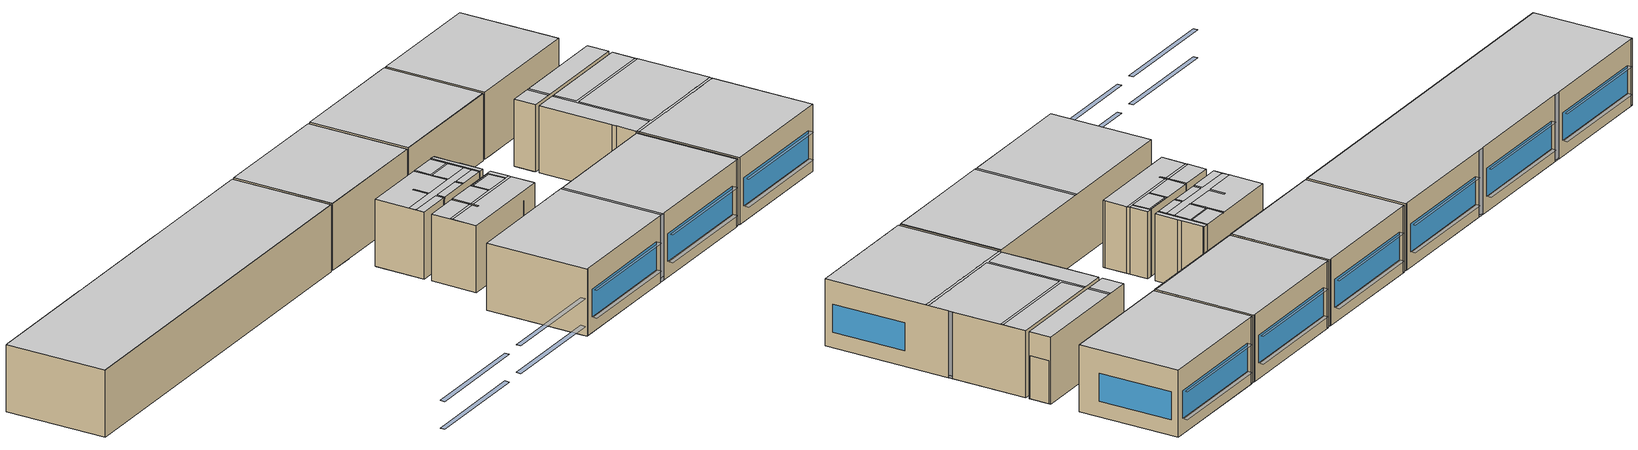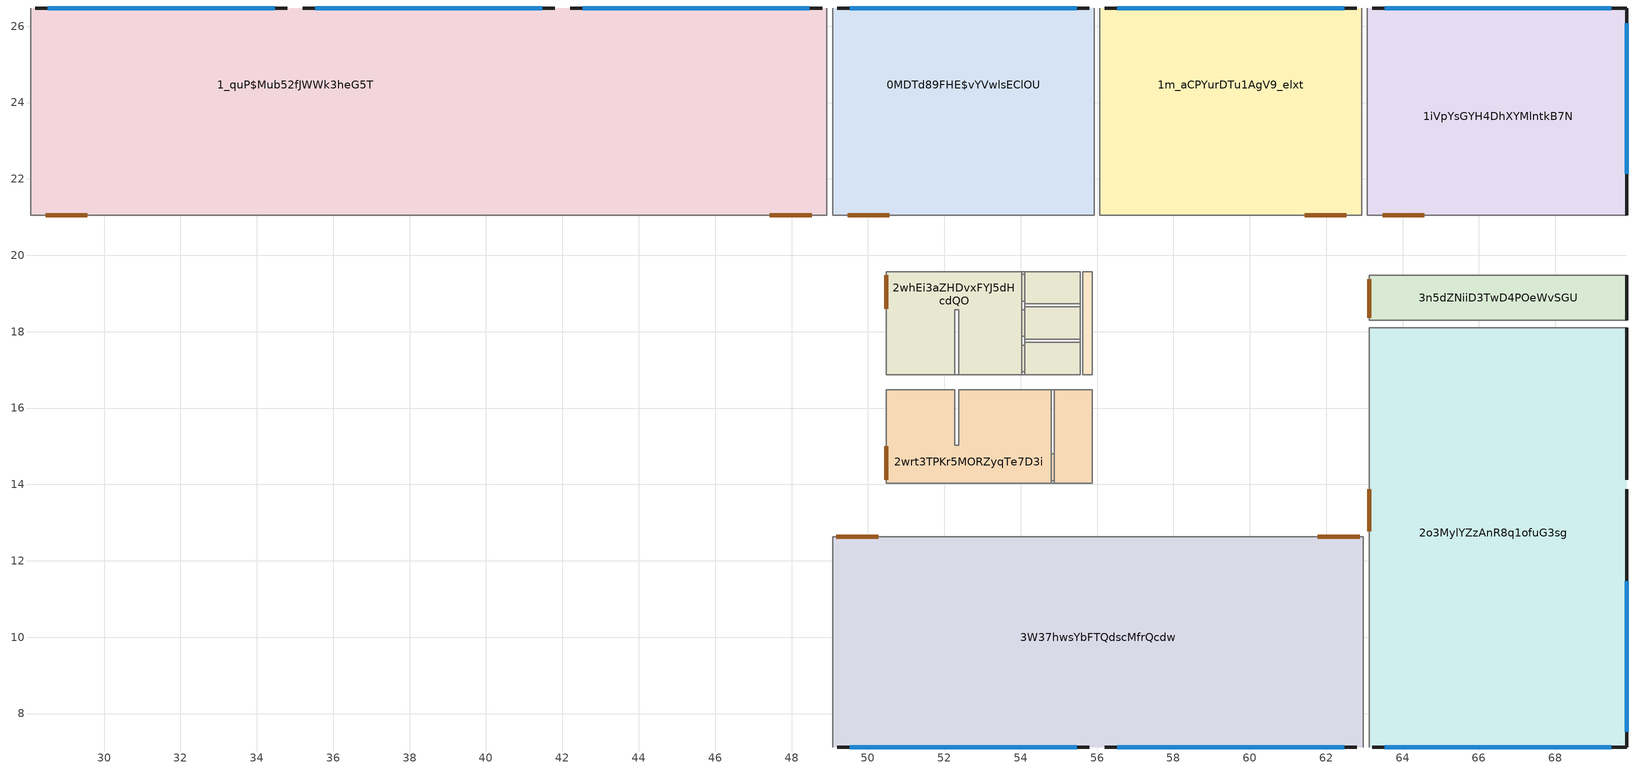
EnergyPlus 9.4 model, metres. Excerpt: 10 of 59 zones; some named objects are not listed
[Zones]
0MDTd89FHE$vYVwlsEClOU
 floor to 0OU4$7uCX5fhhXSpzzRWZR (BPS-InnerFloor_3_0.04_0.06_0.16): 55.88,26.43 55.88,22.5 49.12,22.5 49.12,26.43 z0
 floor to 11z9ZHoCXA7OolC51xExZR (BPS-InnerFloor_3_0.04_0.06_0.16): 55.92,22.3 55.92,21.05 49.08,21.05 49.08,22.3 z0
 floor adiabatic (BPS-InnerFloor_3_0.04_0.06_0.16): 55.92,26.48 55.92,22.3 49.08,22.3 49.08,26.48 49.12,22.5 55.88,22.5 55.88,26.43 49.12,26.43 49.12,22.5 49.08,26.48 z0
 wall outside (BPS-OuterWall_2_0.175_0.07): 55.8,26.48 49.2,26.48 z0:3.5
 wall adiabatic (BPS-OuterWall_2_0.175_0.07): 55.47,26.48 49.53,26.48 z0.81:0.82
 wall to 1_quP$Mub52fJWWk3heG5T (BPS-InnerWall_3_0.01_0.15_0.01): 49.08,26.48 49.08,21.05 z0:3.5
 wall to 1m_aCPYurDTu1AgV9_elxt (BPS-InnerWall_3_0.01_0.15_0.01): 55.92,21.05 55.92,26.48 z0:3.5
 wall to 1Pa4Dm1xXFOuQ42mT39OUf (BPS-InnerWall_3_0.01_0.15_0.01): 49.08,21.05 55.92,21.05 z0:3.5
 window (Window_WM_Glas1995_2015Waermeschutzverglasungdreifach_0.024): 55.47,26.48 49.53,26.48 z0.82:2.27
 door inside (BPS-InnerDoor_1_0.05): 49.48,21.05 50.56,21.05 z0:2.04
 ceiling to 3oP9A6Zlb13AmQp8TFaCpj (BPS-InnerFloor_3_0.04_0.06_0.16): 55.92,21.07 55.92,26.48 49.08,26.48 49.08,21.07 z3.5
 ceiling adiabatic (BPS-InnerFloor_3_0.04_0.06_0.16): 55.92,21.05 55.92,21.07 49.08,21.07 49.08,21.05 z3.5
1_quP$Mub52fJWWk3heG5T
 floor to 11z9ZHoCXA7OolC51xExZR (BPS-InnerFloor_3_0.04_0.06_0.16): 48.92,22.3 48.92,21.05 28.07,21.05 28.07,22.3 z0
 floor adiabatic (BPS-InnerFloor_3_0.04_0.06_0.16): 48.92,26.48 48.92,22.3 28.07,22.3 28.07,26.48 28.12,22.5 48.88,22.5 48.88,26.43 42.12,26.43 42.12,22.5 41.88,22.5 41.88,26.43 28.12,26.43 28.12,22.5 28.07,26.48 z0
 floor to 2HZC5h3D9EGxiaJIY7g3Rw (BPS-InnerFloor_3_0.04_0.06_0.16): 48.88,26.43 48.88,22.5 42.12,22.5 42.12,26.43 z0
 floor to 1dULtj9BHBCusyCQdCoTZj (BPS-InnerFloor_3_0.04_0.06_0.16): 41.88,26.43 41.88,22.5 28.12,22.5 28.12,26.43 z0
 wall outside (BPS-OuterWall_2_0.175_0.07): 41.8,26.48 35.2,26.48 / 48.8,26.48 42.2,26.48 / 34.8,26.48 28.2,26.48 z0:3.5
 wall adiabatic (BPS-OuterWall_2_0.175_0.07): 41.47,26.48 35.53,26.48 / 48.47,26.48 42.53,26.48 / 34.47,26.48 28.53,26.48 z0.81:0.82
 wall to 3MePQKkFr8LAYxLicgFQUN (BPS-InnerWall_3_0.01_0.15_0.01): 28.07,26.48 28.07,21.05 z0:3.5
 wall to 1Pa4Dm1xXFOuQ42mT39OUf (BPS-InnerWall_3_0.01_0.15_0.01): 28.07,21.05 48.92,21.05 z0:3.5
 window (Window_WM_Glas1995_2015Waermeschutzverglasungdreifach_0.024): 41.47,26.48 35.53,26.48 / 48.47,26.48 42.53,26.48 / 34.47,26.48 28.53,26.48 z0.82:2.27
 door inside (BPS-InnerDoor_1_0.05): 47.44,21.05 48.52,21.05 / 28.48,21.05 29.57,21.05 z0:2.04
 ceiling adiabatic (BPS-InnerFloor_3_0.04_0.06_0.16): 48.92,21.05 48.92,21.07 28.07,21.07 28.07,21.05 z3.5
 ceiling to 3MVdYA0vf6qhmNvvVggFkl (BPS-InnerFloor_3_0.04_0.06_0.16): 48.92,21.07 48.92,26.48 28.07,26.48 28.07,21.07 z3.5
1iVpYsGYH4DhXYMlntkB7N
 floor ground (BPS-GroundFloor_3_0.04_0.06_0.16): 69.88,26.48 69.88,21.05 69.62,21.05 69.62,26.23 63.17,26.23 63.17,26.48 z0; 69.62,26.23 69.62,21.05 63.38,21.05 63.38,26.23 z0
 floor adiabatic (BPS-InnerFloor_3_0.04_0.06_0.16): 63.17,26.48 63.17,26.23 63.38,26.23 63.38,21.05 63.08,21.05 63.08,26.48 z0
 wall outside (BPS-OuterWall_2_0.175_0.07): 69.88,21.05 69.88,26.48 63.2,26.48 z0:3.5
 wall adiabatic (BPS-OuterWall_2_0.175_0.07): 69.47,26.48 63.53,26.48 / 69.88,22.13 69.88,26.07 z0.81:0.82
 wall to 1m_aCPYurDTu1AgV9_elxt (BPS-InnerWall_3_0.01_0.15_0.01): 63.08,26.48 63.08,21.05 z0:3.5
 wall to 1Pa4Dm1xXFOuQ42mT39OUf (BPS-InnerWall_3_0.01_0.15_0.01): 63.08,21.05 69.88,21.05 z0:3.5
 window (Window_WM_Glas1995_2015Waermeschutzverglasungdreifach_0.024): 69.47,26.48 63.53,26.48 / 69.88,22.13 69.88,26.07 z0.82:2.27
 door inside (BPS-InnerDoor_1_0.05): 63.48,21.05 64.56,21.05 z0:2.04
 ceiling to 18n7Yo7N52BxuqSWDCYrrD (BPS-InnerFloor_3_0.04_0.06_0.16): 69.88,21.07 69.88,26.48 63.08,26.48 63.08,21.07 z3.5
 ceiling adiabatic (BPS-InnerFloor_3_0.04_0.06_0.16): 69.88,21.05 69.88,21.07 63.08,21.07 63.08,21.05 z3.5
1m_aCPYurDTu1AgV9_elxt
 floor adiabatic (BPS-InnerFloor_3_0.04_0.06_0.16): 62.92,26.48 62.92,21.05 62.88,21.05 62.88,22.3 58.9,22.3 62.88,22.5 62.88,26.43 56.12,26.43 56.12,22.5 62.88,22.5 58.9,22.3 58.9,21.05 58.7,21.05 58.7,22.3 56.08,22.3 56.08,26.48 z0
 floor to 0GhjmeGM96fe$ifD$cb6lZ (BPS-InnerFloor_3_0.04_0.06_0.16): 62.88,26.43 62.88,22.5 56.12,22.5 56.12,26.43 z0
 floor to 11z9ZHoCXA7OolC51xExZR (BPS-InnerFloor_3_0.04_0.06_0.16): 58.7,22.3 58.7,21.05 56.08,21.05 56.08,22.3 z0
 floor to 0R01PlJ8rAXApDo8yBWzIV (BPS-InnerFloor_3_0.04_0.06_0.16): 62.88,22.3 62.88,21.05 58.9,21.05 58.9,22.3 z0
 wall outside (BPS-OuterWall_2_0.175_0.07): 62.8,26.48 56.2,26.48 z0:3.5
 wall adiabatic (BPS-OuterWall_2_0.175_0.07): 62.47,26.48 56.53,26.48 z0.81:0.82
 wall to 1Pa4Dm1xXFOuQ42mT39OUf (BPS-InnerWall_3_0.01_0.15_0.01): 56.08,21.05 62.92,21.05 z0:3.5
 window (Window_WM_Glas1995_2015Waermeschutzverglasungdreifach_0.024): 62.47,26.48 56.53,26.48 z0.82:2.27
 door inside (BPS-InnerDoor_1_0.05): 61.44,21.05 62.52,21.05 z0:2.04
 ceiling adiabatic (BPS-InnerFloor_3_0.04_0.06_0.16): 62.92,21.05 62.92,21.07 56.08,21.07 56.08,21.05 z3.5
 ceiling to 3nkpH5ZOX0eftDvDDRWqG2 (BPS-InnerFloor_3_0.04_0.06_0.16): 62.92,21.07 62.92,26.48 56.08,26.48 56.08,21.07 z3.5
2o3MylYZzAnR8q1ofuG3sg
 floor ground (BPS-GroundFloor_3_0.04_0.06_0.16): 69.88,18.1 69.88,7.12 63.12,7.12 63.12,7.38 69.62,7.38 69.62,18.1 z0; 69.62,18.1 69.62,7.38 63.12,7.38 63.12,13.62 63.38,13.62 63.38,18.1 z0
 floor adiabatic (BPS-InnerFloor_3_0.04_0.06_0.16): 63.38,18.1 63.38,13.62 63.12,13.62 63.12,18.1 z0
 wall outside (BPS-OuterWall_2_0.175_0.07): 69.88,14.12 69.88,18.1 / 63.2,7.12 69.88,7.12 69.88,13.88 z0:3.5
 wall to 3n5dZNiiD3TwD4POeWvSGU (BPS-InnerWall_3_0.01_0.15_0.01): 69.88,18.1 63.12,18.1 z0:3.5
 wall adiabatic (BPS-OuterWall_2_0.175_0.07): 69.88,7.53 69.88,11.47 / 63.53,7.12 69.47,7.12 z0.81:0.82
 wall to 1AvOdkQ3T28R35aw88sFH_ (BPS-InnerWall_3_0.01_0.15_0.01): 63.12,18.1 63.12,14.12 z0:3.5
 wall adiabatic (BPS-InnerWall_3_0.01_0.15_0.01): 63.12,14.12 63.12,13.88 / 63.12,12.78 63.12,12.63 z0:3.5
 wall to 3W37hwsYbFTQdscMfrQcdw (BPS-InnerWall_3_0.01_0.15_0.01): 63.12,12.63 63.12,7.12 z0:3.5
 wall to 1Pa4Dm1xXFOuQ42mT39OUf (BPS-InnerWall_3_0.01_0.15_0.01): 63.12,13.88 63.12,12.78 z0:3.5
 window (Window_WM_Glas1995_2015Waermeschutzverglasungdreifach_0.024): 69.88,7.53 69.88,11.47 / 63.53,7.12 69.47,7.12 z0.82:2.27
 door inside (BPS-InnerDoor_1_0.05): 63.12,13.87 63.12,12.78 z0:2.04
 ceiling to 1Pa4Dm1xXFOuQ42mT39OUf (BPS-InnerFloor_3_0.04_0.06_0.16): 64.33,12.78 64.33,18.1 63.12,18.1 63.12,12.78 z3.5
 ceiling to 2wut0VxAfAq9a1OOqLG5l6 (BPS-InnerFloor_3_0.04_0.06_0.16): 69.88,12.78 69.88,16.73 64.47,16.73 64.47,12.78 z3.5
 ceiling to 1M16Vy1yT4oeMdVi2FLG$e (BPS-InnerFloor_3_0.04_0.06_0.16): 69.88,16.88 69.88,18.1 64.47,18.1 64.47,16.88 z3.5
 ceiling to 3hiy47ppf5B8MyZqbpTfpc (BPS-InnerFloor_3_0.04_0.06_0.16): 69.88,7.12 69.88,12.63 63.12,12.63 63.12,7.12 z3.5
 ceiling adiabatic (BPS-InnerFloor_3_0.04_0.06_0.16): 69.88,12.63 69.88,12.78 64.47,12.78 64.47,16.73 69.88,16.73 69.88,16.88 64.47,16.88 64.47,18.1 64.33,18.1 64.33,12.78 63.12,12.78 63.12,12.63 z3.5
2whEi3aZHDvxFYJ5dHcdQO
 floor to 1msjJyNQ933PrIH1dhlgKE (BPS-InnerFloor_3_0.04_0.06_0.16): 55.56,17.73 55.56,16.88 54.11,16.88 54.11,17.73 z0; 54.11,17.65 54.11,16.95 54.03,16.95 54.03,17.65 z0; 54.03,19.5 54.03,16.88 52.38,16.88 52.38,18.57 52.27,18.57 52.27,16.88 50.48,16.88 50.48,19.5 z0; 54.11,18.57 54.11,17.88 54.03,17.88 54.03,18.57 z0; 55.56,18.65 55.56,17.8 54.11,17.8 54.11,18.65 z0; 54.11,19.5 54.11,18.8 54.03,18.8 54.03,19.5 z0; 55.56,19.5 55.56,18.73 54.11,18.73 54.11,19.5 z0
 floor adiabatic (BPS-InnerFloor_3_0.04_0.06_0.16): 55.56,19.57 55.56,19.5 54.11,19.5 54.11,19.57 z0; 54.03,19.57 54.03,19.5 50.48,19.5 50.48,19.57 z0
 wall adiabatic (BPS-InnerWall_3_0.01_0.15_0.01): 55.56,18.65 54.11,18.65 / 54.11,18.73 55.56,18.73 / 55.56,17.73 54.11,17.73 / 54.11,17.8 55.56,17.8 / 54.03,17.73 54.03,17.8 / 54.03,18.65 54.03,18.73 / 54.8,16.88 54.88,16.88 / 52.27,16.88 52.27,18.57 52.38,18.57 52.38,16.88 z0:3; 54.11,17.65 54.03,17.65 / 54.11,18.57 54.03,18.57 / 54.03,17.88 54.11,17.88 / 54.03,18.8 54.11,18.8 z0:2; 54.11,17.65 54.03,17.65 z2:2.29; 52.27,16.88 52.38,16.88 z3:3.5; 52.38,18.57 52.38,16.88 52.27,16.88 52.27,18.57 z3; 55.56,18.73 55.56,18.65 54.11,18.65 54.11,18.73 z3; 55.56,17.8 55.56,17.73 54.11,17.73 54.11,17.8 z3; 54.11,17.73,3 54.11,17.73,0 54.11,17.65,0 54.11,17.65,2.29 54.11,16.95,2.29 54.11,16.95,0 54.11,16.88,0 54.11,16.88,3; 54.11,18.65,3 54.11,18.65,0 54.11,18.57,0 54.11,18.57,2 54.11,17.88,2 54.11,17.88,0 54.11,17.8,0 54.11,17.8,3; 54.11,19.57,3 54.11,19.57,0 54.11,19.5,0 54.11,19.5,2 54.11,18.8,2 54.11,18.8,0 54.11,18.73,0 54.11,18.73,3; 54.11,19.57 54.11,16.88 54.03,16.88 54.03,19.57 z3; 54.11,16.95 54.11,17.65 54.03,17.65 54.03,16.95 z2.29; 54.11,17.88 54.11,18.57 54.03,18.57 54.03,17.88 z2; 54.11,18.8 54.11,19.5 54.03,19.5 54.03,18.8 z2; 54.03,16.88,3 54.03,16.88,0 54.03,16.95,0 54.03,16.95,2.29 54.03,17.65,2.29 54.03,17.65,0 54.03,17.73,0 54.03,17.73,3; 54.03,17.8,3 54.03,17.8,0 54.03,17.88,0 54.03,17.88,2 54.03,18.57,2 54.03,18.57,0 54.03,18.65,0 54.03,18.65,3; 54.03,18.73,3 54.03,18.73,0 54.03,18.8,0 54.03,18.8,2 54.03,19.5,2 54.03,19.5,0 54.03,19.57,0 54.03,19.57,3
 wall to 3WunmaeeP3TeG81wIlJQrM (BPS-InnerWall_3_0.01_0.15_0.01): 55.56,16.88,3.5 55.56,16.88,0 55.56,17.73,0 55.56,17.73,3 55.56,17.8,3 55.56,17.8,0 55.56,18.65,0 55.56,18.65,3 55.56,18.73,3 55.56,18.73,0 55.56,19.57,0 55.56,19.57,3.5
 wall to 2wrt3TPKr5MORZyqTe7D3i (BPS-InnerWall_3_0.01_0.15_0.01): 54.03,16.95 54.11,16.95 z0:2.29; 50.48,16.88 52.27,16.88 z0:3.5; 52.38,16.88,3.5 52.38,16.88,0 54.03,16.88,0 54.03,16.88,3 54.11,16.88,3 54.11,16.88,0 54.8,16.88,0 54.8,16.88,3 54.88,16.88,3 54.88,16.88,0 55.56,16.88,0 55.56,16.88,3.5
 wall to 1Pa4Dm1xXFOuQ42mT39OUf (BPS-InnerWall_3_0.01_0.15_0.01): 54.11,19.5 54.03,19.5 z0:2; 50.48,19.57 50.48,16.88 z0:3.5; 55.56,19.57,3.5 55.56,19.57,0 54.11,19.57,0 54.11,19.57,3 54.03,19.57,3 54.03,19.57,0 50.48,19.57,0 50.48,19.57,3.5
 door inside (BPS-InnerDoor_1_0.05): 50.48,19.48 50.48,18.61 z0:2.04
 ceiling to 2WbEA_szvARhdoe4T_XLG$ (BPS-InnerFloor_3_0.04_0.06_0.16): 52.27,16.88 52.27,17.32 50.48,17.32 50.48,16.88 z3.5; 54.11,16.88 54.11,17.23 54.03,17.23 54.03,16.88 z3.5; 55.56,16.88 55.56,17.32 54.11,17.32 54.11,16.88 z3.5; 54.03,16.88 54.03,17.32 52.38,17.32 52.38,16.88 z3.5
 ceiling adiabatic (BPS-InnerFloor_3_0.04_0.06_0.16): 55.56,17.32 55.56,17.73 54.11,17.73 54.11,17.82 54.03,17.82 54.03,17.73 52.38,17.73 52.38,18.57 52.27,18.57 52.27,17.73 50.48,17.73 50.48,17.32 52.27,17.32 52.27,16.88 52.38,16.88 52.38,17.32 54.03,17.32 54.03,17.23 54.11,17.23 54.11,17.32 z3.5; 55.56,18.61 55.56,18.69 54.11,18.69 54.11,18.78 54.03,18.78 54.03,18.52 54.11,18.52 54.11,18.61 z3.5
 ceiling to 3Qhr5qppT15hh6U6AEm1by (BPS-InnerFloor_3_0.04_0.06_0.16): 54.03,17.73 54.03,19.57 50.48,19.57 50.48,17.73 52.27,17.73 52.27,18.57 52.38,18.57 52.38,17.73 z3.5; 54.11,17.82 54.11,18.52 54.03,18.52 54.03,17.82 z3.5; 55.56,17.73 55.56,18.61 54.11,18.61 54.11,17.73 z3.5; 54.11,18.78 54.11,19.48 54.03,19.48 54.03,18.78 z3.5; 55.56,18.69 55.56,19.57 54.11,19.57 54.11,18.69 z3.5
2wrt3TPKr5MORZyqTe7D3i
 floor adiabatic (BPS-InnerFloor_3_0.04_0.06_0.16): 55.88,14.12 55.88,14.03 54.88,14.03 54.88,14.1 54.8,14.1 54.8,14.03 50.48,14.03 50.48,14.12 z0
 floor to 1msjJyNQ933PrIH1dhlgKE (BPS-InnerFloor_3_0.04_0.06_0.16): 55.88,16.48 55.88,14.12 54.88,14.12 54.88,16.48 z0; 54.88,14.8 54.88,14.12 54.8,14.12 54.8,14.8 z0; 54.8,16.48 54.8,14.12 50.48,14.12 50.48,16.48 52.27,16.48 52.27,15.03 52.38,15.03 52.38,16.48 z0
 wall adiabatic (BPS-InnerWall_3_0.01_0.15_0.01): 52.38,16.48 52.38,15.03 52.27,15.03 52.27,16.48 / 55.62,16.48 55.56,16.48 / 55.88,14.03 55.88,14.12 / 55.88,15.32 55.88,15.53 z0:3.5; 54.88,14.8 54.8,14.8 z0:2; 54.11,16.48 54.03,16.48 z2.29:3; 54.88,14.1 54.88,14.8 54.8,14.8 54.8,14.1 z2; 54.88,16.48 54.88,14.03 54.8,14.03 54.8,16.48 z3; 54.88,16.48,3 54.88,16.48,0 54.88,14.8,0 54.88,14.8,2 54.88,14.1,2 54.88,14.1,0 54.88,14.03,0 54.88,14.03,3; 54.8,14.03,3 54.8,14.03,0 54.8,14.1,0 54.8,14.1,2 54.8,14.8,2 54.8,14.8,0 54.8,16.48,0 54.8,16.48,3
 wall to 1Pa4Dm1xXFOuQ42mT39OUf (BPS-InnerWall_3_0.01_0.15_0.01): 54.8,14.1 54.88,14.1 z0:2; 50.48,16.48 50.48,14.03 z0:3.5; 50.48,14.03,3.5 50.48,14.03,0 54.8,14.03,0 54.8,14.03,3 54.88,14.03,3 54.88,14.03,0 55.88,14.03,0 55.88,14.03,3.5
 wall to 3WunmaeeP3TeG81wIlJQrM (BPS-InnerWall_3_0.01_0.15_0.01): 55.88,16.48 55.62,16.48 z0:3.5
 wall to 1msjJyNQ933PrIH1dhlgKE (BPS-InnerWall_3_0.01_0.15_0.01): 55.88,15.53 55.88,16.48 / 55.88,14.12 55.88,15.32 z0:3.5
 door inside (BPS-InnerDoor_1_0.05): 50.48,14.99 50.48,14.12 z0:2.04
 ceiling to 2WbEA_szvARhdoe4T_XLG$ (BPS-InnerFloor_3_0.04_0.06_0.16): 52.27,15.47 52.27,16.48 50.48,16.48 50.48,15.47 z3.5; 55.56,15.47 55.56,16.36 54.11,16.36 54.11,15.47 z3.5; 55.56,16.44 55.56,16.48 54.11,16.48 54.11,16.44 z3.5; 54.03,15.47 54.03,16.48 52.38,16.48 52.38,15.47 z3.5; 54.11,15.57 54.11,16.27 54.03,16.27 54.03,15.57 z3.5
 ceiling to 02ErasZEnFFPR$5XIz1jZ8 (BPS-InnerFloor_3_0.04_0.06_0.16): 55.88,15.47 55.88,16.48 55.62,16.48 55.62,15.47 z3.5
 ceiling to 1Pa4Dm1xXFOuQ42mT39OUf (BPS-InnerFloor_3_0.04_0.06_0.16): 55.88,14.03 55.88,15.32 52.38,15.32 52.38,15.03 52.27,15.03 52.27,15.32 50.48,15.32 50.48,14.03 z3.5
 ceiling adiabatic (BPS-InnerFloor_3_0.04_0.06_0.16): 52.27,15.32 52.27,15.47 50.48,15.47 50.48,15.32 z3.5; 55.88,15.32 55.88,15.47 55.62,15.47 55.62,16.48 55.56,16.48 55.56,16.44 54.11,16.44 54.11,16.48 54.03,16.48 54.03,16.27 54.11,16.27 54.11,16.36 55.56,16.36 55.56,15.47 54.11,15.47 54.11,15.57 54.03,15.57 54.03,15.47 52.38,15.47 52.38,15.32 z3.5
3W37hwsYbFTQdscMfrQcdw
 floor ground (BPS-GroundFloor_3_0.04_0.06_0.16): 62.98,12.63 62.98,7.38 49.08,7.38 49.08,12.63 z0; 62.98,7.38 62.98,7.12 49.08,7.12 49.08,7.38 z0
 wall outside (BPS-OuterWall_2_0.175_0.07): 49.2,7.12 55.8,7.12 / 56.2,7.12 62.8,7.12 z0:3.5
 wall adiabatic (BPS-OuterWall_2_0.175_0.07): 49.53,7.12 55.47,7.12 / 56.53,7.12 62.47,7.12 z0.81:0.82
 wall to 1Pa4Dm1xXFOuQ42mT39OUf (BPS-InnerWall_3_0.01_0.15_0.01): 62.98,12.63 49.08,12.63 49.08,7.12 z0:3.5
 window (Window_WM_Glas1995_2015Waermeschutzverglasungdreifach_0.024): 49.53,7.12 55.47,7.12 / 56.53,7.12 62.47,7.12 z0.82:2.27
 door inside (BPS-InnerDoor_1_0.05): 50.27,12.63 49.17,12.63 / 62.88,12.63 61.78,12.63 z0:2.04
 ceiling adiabatic (BPS-InnerFloor_3_0.04_0.06_0.16): 62.98,7.12 62.98,12.63 62.91,12.63 62.91,7.12 z3.5; 56.08,7.12 56.08,12.63 55.92,12.63 55.92,7.12 z3.5
 ceiling to 1GcbXymr5ASg2DzQONsYXr (BPS-InnerFloor_3_0.04_0.06_0.16): 62.91,7.12 62.91,12.63 56.08,12.63 56.08,7.12 z3.5
 ceiling to 1Pa4Dm1xXFOuQ42mT39OUf (BPS-InnerFloor_3_0.04_0.06_0.16): 55.92,7.12 55.92,12.63 49.08,12.63 49.08,7.12 z3.5
3WunmaeeP3TeG81wIlJQrM
 floor adiabatic (BPS-InnerFloor_3_0.04_0.06_0.16): 55.88,19.57 55.88,19.5 55.62,19.5 55.62,19.57 z0
 floor to 1msjJyNQ933PrIH1dhlgKE (BPS-InnerFloor_3_0.04_0.06_0.16): 55.88,19.5 55.88,16.88 55.62,16.88 55.62,19.5 z0
 wall adiabatic (BPS-InnerWall_3_0.01_0.15_0.01): 55.62,17.8 55.62,17.73 / 55.62,18.73 55.62,18.65 z0:3; 55.88,18.1 55.88,18.3 / 55.88,19.48 55.88,19.57 z0:3.5
 wall to 1Pa4Dm1xXFOuQ42mT39OUf (BPS-InnerWall_3_0.01_0.15_0.01): 55.88,19.57 55.62,19.57 z0:3.5
 wall to 1msjJyNQ933PrIH1dhlgKE (BPS-InnerWall_3_0.01_0.15_0.01): 55.88,16.88 55.88,18.1 z0:3.5
 wall to 1AvOdkQ3T28R35aw88sFH_ (BPS-InnerWall_3_0.01_0.15_0.01): 55.88,18.3 55.88,19.48 z0:3.5
 ceiling to 02ErasZEnFFPR$5XIz1jZ8 (BPS-InnerFloor_3_0.04_0.06_0.16): 55.88,16.88 55.88,19.57 55.62,19.57 55.62,16.88 z3.5
3n5dZNiiD3TwD4POeWvSGU
 floor ground (BPS-GroundFloor_3_0.04_0.06_0.16): 69.62,19.48 69.62,18.3 63.38,18.3 63.38,19.48 z0; 69.88,19.48 69.88,18.3 69.62,18.3 69.62,19.48 z0
 floor adiabatic (BPS-InnerFloor_3_0.04_0.06_0.16): 63.38,19.48 63.38,18.3 63.12,18.3 63.12,19.48 z0
 wall outside (BPS-OuterDoor_1_0.05): 69.88,18.36 69.88,19.38 z0:2.25
 wall outside (BPS-OuterWall_2_0.175_0.07): 69.88,18.3,3.5 69.88,18.3,0 69.88,18.36,0 69.88,18.36,2.25 69.88,19.38,2.25 69.88,19.38,0 69.88,19.48,0 69.88,19.48,3.5
 wall to 1Pa4Dm1xXFOuQ42mT39OUf (BPS-InnerWall_3_0.01_0.15_0.01): 69.88,19.48 63.12,19.48 z0:3.5
 wall to 1AvOdkQ3T28R35aw88sFH_ (BPS-InnerWall_3_0.01_0.15_0.01): 63.12,19.48 63.12,18.3 z0:3.5
 door inside (BPS-InnerDoor_1_0.05): 63.12,19.38 63.12,18.36 z0:2.25
 ceiling adiabatic (BPS-InnerFloor_3_0.04_0.06_0.16): 64.47,18.3 64.47,19.48 64.33,19.48 64.33,18.3 z3.5
 ceiling to 1M16Vy1yT4oeMdVi2FLG$e (BPS-InnerFloor_3_0.04_0.06_0.16): 69.88,18.3 69.88,19.48 64.47,19.48 64.47,18.3 z3.5
 ceiling to 1Pa4Dm1xXFOuQ42mT39OUf (BPS-InnerFloor_3_0.04_0.06_0.16): 64.33,18.3 64.33,19.48 63.12,19.48 63.12,18.3 z3.5
shading: 41.47,6.87,0.81 41.47,7.12,0.82 35.53,7.12,0.82 35.53,6.87,0.81; 48.47,6.87,0.81 48.47,7.12,0.82 42.53,7.12,0.82 42.53,6.87,0.81; 62.47,6.87,0.81 62.47,7.12,0.82 56.53,7.12,0.82 56.53,6.87,0.81; 55.47,6.87,0.81 55.47,7.12,0.82 49.53,7.12,0.82 49.53,6.87,0.81; 69.47,6.87,0.81 69.47,7.12,0.82 63.53,7.12,0.82 63.53,6.87,0.81; 41.47,26.48,0.82 41.47,26.73,0.81 35.53,26.73,0.81 35.53,26.48,0.82; 48.47,26.48,0.82 48.47,26.73,0.81 42.53,26.73,0.81 42.53,26.48,0.82; 34.47,26.48,0.82 34.47,26.73,0.81 28.53,26.73,0.81 28.53,26.48,0.82; 69.47,26.48,0.82 69.47,26.73,0.81 63.53,26.73,0.81 63.53,26.48,0.82; 62.47,26.48,0.82 62.47,26.73,0.81 56.53,26.73,0.81 56.53,26.48,0.82; 55.47,26.48,0.82 55.47,26.73,0.81 49.53,26.73,0.81 49.53,26.48,0.82; 41.47,7.12 41.47,6.87 35.53,6.87 35.53,7.12 z2.27; 48.47,7.12 48.47,6.87 42.53,6.87 42.53,7.12 z2.27; 62.47,7.12 62.47,6.87 56.53,6.87 56.53,7.12 z2.27; 55.47,7.12 55.47,6.87 49.53,6.87 49.53,7.12 z2.27; 69.47,7.12 69.47,6.87 63.53,6.87 63.53,7.12 z2.27; 41.47,26.73 41.47,26.48 35.53,26.48 35.53,26.73 z2.27; 48.47,26.73 48.47,26.48 42.53,26.48 42.53,26.73 z2.27; 34.47,26.73 34.47,26.48 28.53,26.48 28.53,26.73 z2.27; 69.47,26.73 69.47,26.48 63.53,26.48 63.53,26.73 z2.27; 62.47,26.73 62.47,26.48 56.53,26.48 56.53,26.73 z2.27; 55.47,26.73 55.47,26.48 49.53,26.48 49.53,26.73 z2.27
[Building]
None: North Axis=0; Terrain=Suburbs; Loads Convergence Tolerance Value=0.04; Temperature Convergence Tolerance Value=0.4; Solar Distribution=FullExterior; Maximum Number of Warmup Days=25; Minimum Number of Warmup Days=6
[Site:Location]
DENVER_STAPLETON_CO_USA_WMO_724690: Latitude=39.77; Longitude=-104.87; Time Zone=-7; Elevation=1611
[SizingPeriod:DesignDay] Day of Month=21; Humidity Condition Type=Wetbulb; Barometric Pressure=83411; Rain Indicator=No; Snow Indicator=No; Daylight Saving Time Indicator=No; Solar Model Indicator=ASHRAEClearSky
Name | Month | Day Type | Maximum DryBulb Temperature | Daily DryBulb Temperature Range | Wetbulb or DewPoint at Maximum DryBulb | Wind Speed | Wind Direction | Sky Clearness
DENVER_STAPLETON Ann Htg 99.6% Condns DB | 12 | WinterDesignDay | -20 | 0 | -20 | 2.3 | 180 | 0
DENVER_STAPLETON Ann Clg .4% Condns DB=>MWB | 7 | SummerDesignDay | 34.1 | 15.2 | 15.8 | 4 | 120 | 1
[SITE:GROUNDTEMPERATURE:BUILDINGSURFACE]
13, 13, 13, 13, 13, 13, 13, 13, 13, 13, 13, 13
[MATERIAL] Roughness=MediumRough; Thermal Absorptance=0.9; Solar Absorptance=0.7; Visible Absorptance=0.7
Name | Thickness | Conductivity | Density | Specific Heat
lime_plaster_0.01 | 0.01 | 0.7 | 1600 | 850
vertical_core_brick_700_0.15 | 0.15 | 0.13 | 695 | 850
cement_floating_screed_2_bottom_0.04 | 0.04 | 1.4 | 1990 | 1000
EPS_040_15_0.06 | 0.06 | 0.04 | 15 | 1500
concrete_CEM_II_BS325R_wz05_0.16 | 0.16 | 2.1 | 2420 | 1000
Door0_2015Typical_0.05 | 0.05 | 0.08 | 650 | 1500
concrete_CEM_II_BS325R_wz05_0.175 | 0.175 | 2.1 | 2420 | 1000
EPS_040_15_0.07 | 0.07 | 0.04 | 15 | 1500
[WINDOWMATERIAL:SIMPLEGLAZINGSYSTEM]
WM_Glas1995_2015Waermeschutzverglasungdreifach_0.024: UFactor=0.799309; Solar Heat Gain Coefficient=0.5
[CONSTRUCTION]
BPS-InnerWall_3_0.01_0.15_0.01: lime_plaster_0.01, vertical_core_brick_700_0.15, lime_plaster_0.01
BPS-InnerFloor_3_0.04_0.06_0.16; BPS-GroundFloor_3_0.04_0.06_0.16: concrete_CEM_II_BS325R_wz05_0.16, EPS_040_15_0.06, cement_floating_screed_2_bottom_0.04
BPS-InnerDoor_1_0.05; BPS-OuterDoor_1_0.05: Door0_2015Typical_0.05
BPS-OuterWall_2_0.175_0.07: EPS_040_15_0.07, concrete_CEM_II_BS325R_wz05_0.175
Window_WM_Glas1995_2015Waermeschutzverglasungdreifach_0.024: WM_Glas1995_2015Waermeschutzverglasungdreifach_0.024
[ZONE] Type=1; Multiplier=1; Ceiling Height=autocalculate; Floor Area=autocalculate; Part of Total Floor Area=Yes
Name | Volume
0MDTd89FHE$vYVwlsEClOU; 1m_aCPYurDTu1AgV9_elxt | 130.124
1_quP$Mub52fJWWk3heG5T | 396.072
1iVpYsGYH4DhXYMlntkB7N | 129.174
2o3MylYZzAnR8q1ofuG3sg | 259.284
2whEi3aZHDvxFYJ5dHcdQO | 46.6134
2wrt3TPKr5MORZyqTe7D3i | 45.3512
3W37hwsYbFTQdscMfrQcdw | 267.697
3WunmaeeP3TeG81wIlJQrM | 2.3625
3n5dZNiiD3TwD4POeWvSGU | 27.7594
[PEOPLE] Number of People Calculation Method=People/Area; Fraction Radiant=0.5; Sensible Heat Fraction=autocalculate; Activity Level Schedule=Schedule Activity 70 watt; Carbon Dioxide Generation Rate=3.82e-08; Enable ASHRAE 55 Comfort Warnings=No; Mean Radiant Temperature Calculation Type=ZoneAveraged; Clothing Insulation Calculation Method=ClothingInsulationSchedule
Name | Zone or ZoneList | Number of People Schedule | People per Zone Floor Area
0MDTd89FHE$vYVwlsEClOU | 0MDTd89FHE$vYVwlsEClOU | Schedule People Group Office (between 2 and 6 employees) | 0.0714286
1_quP$Mub52fJWWk3heG5T | 1_quP$Mub52fJWWk3heG5T | Schedule People Open-plan Office (7 or more employees) | 0.1
1iVpYsGYH4DhXYMlntkB7N | 1iVpYsGYH4DhXYMlntkB7N | Schedule People Group Office (between 2 and 6 employees) | 0.0714286
1m_aCPYurDTu1AgV9_elxt | 1m_aCPYurDTu1AgV9_elxt | Schedule People Group Office (between 2 and 6 employees) | 0.0714286
2o3MylYZzAnR8q1ofuG3sg | 2o3MylYZzAnR8q1ofuG3sg | Schedule People Laboratory | 0.0666667
2whEi3aZHDvxFYJ5dHcdQO | 2whEi3aZHDvxFYJ5dHcdQO | Schedule People WC and sanitary rooms in non-residential buildings | 0
2wrt3TPKr5MORZyqTe7D3i | 2wrt3TPKr5MORZyqTe7D3i | Schedule People WC and sanitary rooms in non-residential buildings | 0
3W37hwsYbFTQdscMfrQcdw | 3W37hwsYbFTQdscMfrQcdw | Schedule People Meeting Conference seminar | 0.333333
3WunmaeeP3TeG81wIlJQrM | 3WunmaeeP3TeG81wIlJQrM | Schedule People Group Office (between 2 and 6 employees) | 0.0714286
3n5dZNiiD3TwD4POeWvSGU | 3n5dZNiiD3TwD4POeWvSGU | Schedule People Traffic area | 0
[LIGHTS] Design Level Calculation Method=Watts/Area; Return Air Fraction=0; Fraction Radiant=0.42; Fraction Visible=0.18; Fraction Replaceable=1; EndUse Subcategory=General; Return Air Fraction Calculated from Plenum Temperature=No; Return Air Fraction Function of Plenum Temperature Coefficient 1=0; Return Air Fraction Function of Plenum Temperature Coefficient 2=0
Name | Zone or ZoneList | Schedule | Watts per Zone Floor Area
0MDTd89FHE$vYVwlsEClOU | 0MDTd89FHE$vYVwlsEClOU | Schedule Lighting Group Office (between 2 and 6 employees) | 12.5
1_quP$Mub52fJWWk3heG5T | 1_quP$Mub52fJWWk3heG5T | Schedule Lighting Open-plan Office (7 or more employees) | 12.5
1iVpYsGYH4DhXYMlntkB7N | 1iVpYsGYH4DhXYMlntkB7N | Schedule Lighting Group Office (between 2 and 6 employees) | 12.5
1m_aCPYurDTu1AgV9_elxt | 1m_aCPYurDTu1AgV9_elxt | Schedule Lighting Group Office (between 2 and 6 employees) | 12.5
2o3MylYZzAnR8q1ofuG3sg | 2o3MylYZzAnR8q1ofuG3sg | Schedule Lighting Laboratory | 14
2whEi3aZHDvxFYJ5dHcdQO | 2whEi3aZHDvxFYJ5dHcdQO | Schedule Lighting WC and sanitary rooms in non-residential buildings | 11.1
2wrt3TPKr5MORZyqTe7D3i | 2wrt3TPKr5MORZyqTe7D3i | Schedule Lighting WC and sanitary rooms in non-residential buildings | 11.1
3W37hwsYbFTQdscMfrQcdw | 3W37hwsYbFTQdscMfrQcdw | Schedule Lighting Meeting Conference seminar | 15.9
3WunmaeeP3TeG81wIlJQrM | 3WunmaeeP3TeG81wIlJQrM | Schedule Lighting Group Office (between 2 and 6 employees) | 12.5
3n5dZNiiD3TwD4POeWvSGU | 3n5dZNiiD3TwD4POeWvSGU | Schedule Lighting Traffic area | 7
[ELECTRICEQUIPMENT] Design Level Calculation Method=Watts/Area; Fraction Latent=0; Fraction Radiant=0; Fraction Lost=0; EndUse Subcategory=General
Name | Zone or ZoneList | Schedule | Watts per Zone Floor Area
0MDTd89FHE$vYVwlsEClOU | 0MDTd89FHE$vYVwlsEClOU | Schedule Equipment Group Office (between 2 and 6 employees) | 7
1_quP$Mub52fJWWk3heG5T | 1_quP$Mub52fJWWk3heG5T | Schedule Equipment Open-plan Office (7 or more employees) | 10
1iVpYsGYH4DhXYMlntkB7N | 1iVpYsGYH4DhXYMlntkB7N | Schedule Equipment Group Office (between 2 and 6 employees) | 7
1m_aCPYurDTu1AgV9_elxt | 1m_aCPYurDTu1AgV9_elxt | Schedule Equipment Group Office (between 2 and 6 employees) | 7
2o3MylYZzAnR8q1ofuG3sg | 2o3MylYZzAnR8q1ofuG3sg | Schedule Equipment Laboratory | 18
2whEi3aZHDvxFYJ5dHcdQO | 2whEi3aZHDvxFYJ5dHcdQO | Schedule Equipment WC and sanitary rooms in non-residential buildings | 0
2wrt3TPKr5MORZyqTe7D3i | 2wrt3TPKr5MORZyqTe7D3i | Schedule Equipment WC and sanitary rooms in non-residential buildings | 0
3W37hwsYbFTQdscMfrQcdw | 3W37hwsYbFTQdscMfrQcdw | Schedule Equipment Meeting Conference seminar | 2
3WunmaeeP3TeG81wIlJQrM | 3WunmaeeP3TeG81wIlJQrM | Schedule Equipment Group Office (between 2 and 6 employees) | 7
3n5dZNiiD3TwD4POeWvSGU | 3n5dZNiiD3TwD4POeWvSGU | Schedule Equipment Traffic area | 0
[ZONEINFILTRATION:DESIGNFLOWRATE] Schedule=Continuous; Design Flow Rate Calculation Method=AirChanges/Hour; Air Changes per Hour=0.2; Constant Term Coefficient=1; Temperature Term Coefficient=0; Velocity Term Coefficient=0; Velocity Squared Term Coefficient=0
Name | Zone or ZoneList
0MDTd89FHE$vYVwlsEClOU | 0MDTd89FHE$vYVwlsEClOU
1_quP$Mub52fJWWk3heG5T | 1_quP$Mub52fJWWk3heG5T
1iVpYsGYH4DhXYMlntkB7N | 1iVpYsGYH4DhXYMlntkB7N
1m_aCPYurDTu1AgV9_elxt | 1m_aCPYurDTu1AgV9_elxt
2o3MylYZzAnR8q1ofuG3sg | 2o3MylYZzAnR8q1ofuG3sg
2whEi3aZHDvxFYJ5dHcdQO | 2whEi3aZHDvxFYJ5dHcdQO
2wrt3TPKr5MORZyqTe7D3i | 2wrt3TPKr5MORZyqTe7D3i
3W37hwsYbFTQdscMfrQcdw | 3W37hwsYbFTQdscMfrQcdw
3WunmaeeP3TeG81wIlJQrM | 3WunmaeeP3TeG81wIlJQrM
3n5dZNiiD3TwD4POeWvSGU | 3n5dZNiiD3TwD4POeWvSGU
[HVACTEMPLATE:ZONE:IDEALLOADSAIRSYSTEM] Maximum Heating Supply Air Temperature=50; Minimum Cooling Supply Air Temperature=13; Maximum Heating Supply Air Humidity Ratio=0.0156; Minimum Cooling Supply Air Humidity Ratio=0.0077; Heating Limit=NoLimit; Cooling Limit=NoLimit; Heating Availability Schedule=On; Cooling Availability Schedule=On; Dehumidification Control Type=ConstantSensibleHeatRatio; Cooling Sensible Heat Ratio=0.7; Dehumidification Setpoint=60; Humidification Control Type=None; Humidification Setpoint=30; Outdoor Air Method=None; Outdoor Air Flow Rate per Person=0.00944; Outdoor Air Flow Rate per Zone Floor Area=0; Outdoor Air Flow Rate per Zone=0; Demand Controlled Ventilation Type=None; Outdoor Air Economizer Type=NoEconomizer; Heat Recovery Type=None; Sensible Heat Recovery Effectiveness=0.7; Latent Heat Recovery Effectiveness=0.65
Name | Template Thermostat
0MDTd89FHE$vYVwlsEClOU; 1iVpYsGYH4DhXYMlntkB7N; 1m_aCPYurDTu1AgV9_elxt; 3WunmaeeP3TeG81wIlJQrM | STATS Group Office (between 2 and 6 employees)
1_quP$Mub52fJWWk3heG5T | STATS Open-plan Office (7 or more employees)
2o3MylYZzAnR8q1ofuG3sg | STATS Laboratory
2whEi3aZHDvxFYJ5dHcdQO; 2wrt3TPKr5MORZyqTe7D3i | STATS WC and sanitary rooms in non-residential buildings
3W37hwsYbFTQdscMfrQcdw | STATS Meeting Conference seminar
3n5dZNiiD3TwD4POeWvSGU | STATS Traffic area
[SCHEDULE:DAY:HOURLY]
Schedule People WC and sanitary rooms in non-residential buildings; Schedule People Group Office (between 2 and 6 employees); Schedule People Traffic area; Schedule People Meeting Conference seminar; Schedule People Open-plan Office (7 or more employees): 0, 0, 0, 0, 0, 0, 0, 0.2, 0.4, 0.6, 0.8, 0.8, 0.4, 0.6, 0.8, 0.8, 0.4, 0.2, 0, 0, 0, 0, 0, 0
Schedule Equipment WC and sanitary rooms in non-residential buildings; Schedule Equipment Group Office (between 2 and 6 employees); Schedule Equipment Traffic area: 0.1, 0.1, 0.1, 0.1, 0.1, 0.1, 0.1, 0.2, 0.4, 0.6, 0.8, 0.8, 0.4, 0.6, 0.8, 0.8, 0.4, 0.2, 0.1, 0.1, 0.1, 0.1, 0.1, 0.1
Schedule Lighting WC and sanitary rooms in non-residential buildings; Schedule Lighting Group Office (between 2 and 6 employees); Schedule Lighting Traffic area; Schedule Lighting Meeting Conference seminar; Schedule Lighting Open-plan Office (7 or more employees); Schedule Lighting Laboratory: 0, 0, 0, 0, 0, 0, 1, 1, 1, 1, 1, 1, 1, 1, 1, 1, 1, 1, 0, 0, 0, 0, 0, 0
Schedule Equipment Meeting Conference seminar: 0.1, 0.1, 0.1, 0.1, 0.1, 0.1, 0.1, 0.1, 0.1, 0.6, 1, 0.4, 0.1, 0.1, 0.6, 1, 0.4, 0.1, 0.1, 0.1, 0.1, 0.1, 0.1, 0.1
Schedule Equipment Open-plan Office (7 or more employees): 0.1, 0.1, 0.1, 0.1, 0.1, 0.1, 0.1, 0.2, 0.4, 0.8, 0.8, 0.4, 0.2, 0.4, 0.8, 0.8, 0.2, 0.1, 0.1, 0.1, 0.1, 0.1, 0.1, 0.1
Schedule People Laboratory: 0, 0, 0, 0, 0, 0, 0, 0.2, 0.6, 1, 1, 0.2, 0.2, 1, 1, 0.6, 0.2, 0, 0, 0, 0, 0, 0, 0
Schedule Equipment Laboratory: 0.1, 0.1, 0.1, 0.1, 0.1, 0.1, 0.1, 0.2, 0.6, 1, 1, 0.2, 0.2, 1, 1, 0.6, 0.2, 0.1, 0.1, 0.1, 0.1, 0.1, 0.1, 0.1
[SCHEDULE:WEEK:COMPACT]
Schedule People WC and sanitary rooms in non-residential buildings: AllDays, Schedule People WC and sanitary rooms in non-residential buildings
Schedule Equipment WC and sanitary rooms in non-residential buildings: AllDays, Schedule Equipment WC and sanitary rooms in non-residential buildings
Schedule Lighting WC and sanitary rooms in non-residential buildings: AllDays, Schedule Lighting WC and sanitary rooms in non-residential buildings
Schedule People Group Office (between 2 and 6 employees): AllDays, Schedule People Group Office (between 2 and 6 employees)
Schedule Equipment Group Office (between 2 and 6 employees): AllDays, Schedule Equipment Group Office (between 2 and 6 employees)
Schedule Lighting Group Office (between 2 and 6 employees): AllDays, Schedule Lighting Group Office (between 2 and 6 employees)
Schedule People Traffic area: AllDays, Schedule People Traffic area
Schedule Equipment Traffic area: AllDays, Schedule Equipment Traffic area
Schedule Lighting Traffic area: AllDays, Schedule Lighting Traffic area
Schedule People Meeting Conference seminar: AllDays, Schedule People Meeting Conference seminar
Schedule Equipment Meeting Conference seminar: AllDays, Schedule Equipment Meeting Conference seminar
Schedule Lighting Meeting Conference seminar: AllDays, Schedule Lighting Meeting Conference seminar
Schedule People Open-plan Office (7 or more employees): AllDays, Schedule People Open-plan Office (7 or more employees)
Schedule Equipment Open-plan Office (7 or more employees): AllDays, Schedule Equipment Open-plan Office (7 or more employees)
Schedule Lighting Open-plan Office (7 or more employees): AllDays, Schedule Lighting Open-plan Office (7 or more employees)
Schedule People Laboratory: AllDays, Schedule People Laboratory
Schedule Equipment Laboratory: AllDays, Schedule Equipment Laboratory
Schedule Lighting Laboratory: AllDays, Schedule Lighting Laboratory
[SCHEDULE:YEAR]
Schedule People WC and sanitary rooms in non-residential buildings: Schedule People WC and sanitary rooms in non-residential buildings, 1, 1, 12, 31
Schedule Equipment WC and sanitary rooms in non-residential buildings: Schedule Equipment WC and sanitary rooms in non-residential buildings, 1, 1, 12, 31
Schedule Lighting WC and sanitary rooms in non-residential buildings: Schedule Lighting WC and sanitary rooms in non-residential buildings, 1, 1, 12, 31
Schedule People Group Office (between 2 and 6 employees): Schedule People Group Office (between 2 and 6 employees), 1, 1, 12, 31
Schedule Equipment Group Office (between 2 and 6 employees): Schedule Equipment Group Office (between 2 and 6 employees), 1, 1, 12, 31
Schedule Lighting Group Office (between 2 and 6 employees): Schedule Lighting Group Office (between 2 and 6 employees), 1, 1, 12, 31
Schedule People Traffic area: Schedule People Traffic area, 1, 1, 12, 31
Schedule Equipment Traffic area: Schedule Equipment Traffic area, 1, 1, 12, 31
Schedule Lighting Traffic area: Schedule Lighting Traffic area, 1, 1, 12, 31
Schedule People Meeting Conference seminar: Schedule People Meeting Conference seminar, 1, 1, 12, 31
Schedule Equipment Meeting Conference seminar: Schedule Equipment Meeting Conference seminar, 1, 1, 12, 31
Schedule Lighting Meeting Conference seminar: Schedule Lighting Meeting Conference seminar, 1, 1, 12, 31
Schedule People Open-plan Office (7 or more employees): Schedule People Open-plan Office (7 or more employees), 1, 1, 12, 31
Schedule Equipment Open-plan Office (7 or more employees): Schedule Equipment Open-plan Office (7 or more employees), 1, 1, 12, 31
Schedule Lighting Open-plan Office (7 or more employees): Schedule Lighting Open-plan Office (7 or more employees), 1, 1, 12, 31
Schedule People Laboratory: Schedule People Laboratory, 1, 1, 12, 31
Schedule Equipment Laboratory: Schedule Equipment Laboratory, 1, 1, 12, 31
Schedule Lighting Laboratory: Schedule Lighting Laboratory, 1, 1, 12, 31
[Schedule:Compact]
Continuous; On: Through: 12/31, For: AllDays, Until: 24:00, 1
[SCHEDULE:COMPACT]
Schedule Activity 70 watt: Through: 12/31, For: Alldays, Until: 24:00, 70
